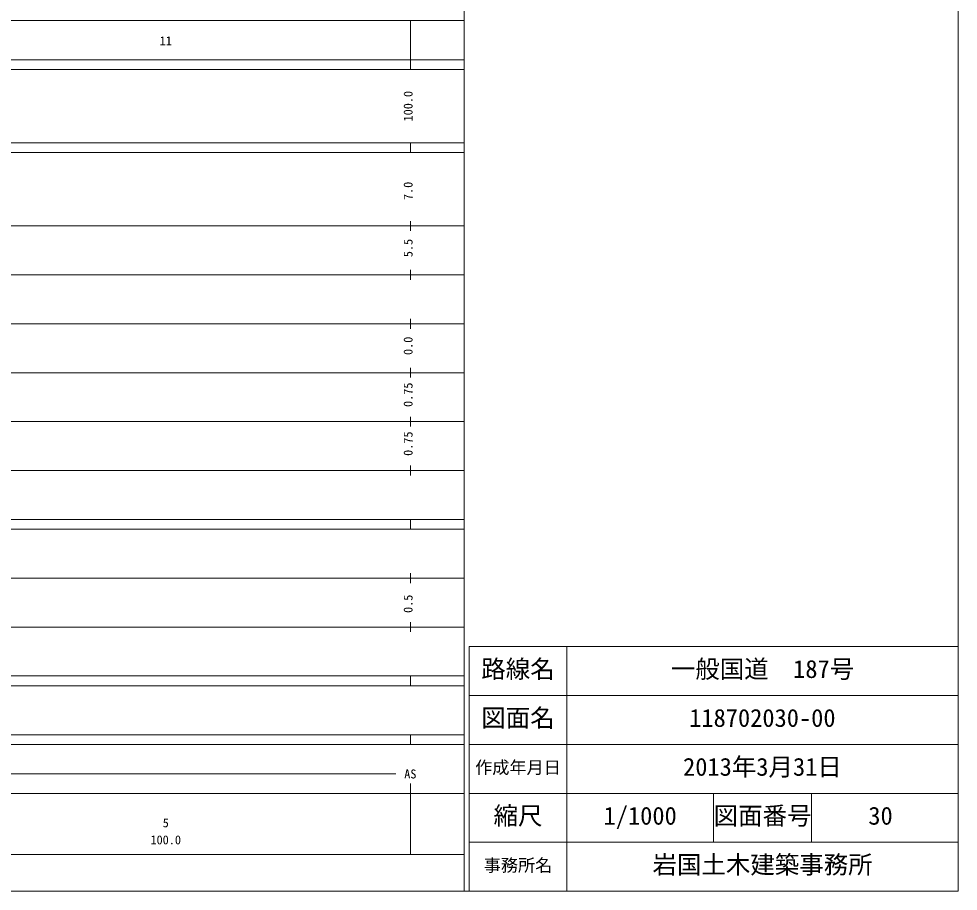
# Model space of a CAD drawing. Units: millimetres on the paper, enlarged 1000 times. Extents: x 40000 to 680000, y -32072 to 380000.
# Drawn here: x 487950 to 680000, y 20000 to 198357 of the extents above; entities that cross this region are included whole.
import ezdxf
from ezdxf.enums import TextEntityAlignment as Align

# ---------------------------------------------------------------- set-up
doc = ezdxf.new("R2010")
doc.units = ezdxf.units.MM
doc.header["$LTSCALE"] = 1000
for name, color, linetype, lineweight in [('S-BGD-HTXT', 7, 'Continuous', 13), ('S-TTL', 2, 'Continuous', 13), ('S-TTL-TXT', 7, 'Continuous', 13)]:
    doc.layers.add(name, color=color, linetype=linetype, lineweight=lineweight)
doc.layers.add('表題_事務所名', color=7, linetype='Continuous')
doc.styles.add('ＭＳ ゴシック', font='')
doc.styles.get('ＭＳ ゴシック').set_extended_font_data('MS Gothic')

msp = doc.modelspace()

# ---------------------------------------------------------------- linework, layer by layer
at = {"layer": 'S-BGD-HTXT'}
for p, q in [((579000, 20000), (579000, 370000)), ((68000, 198000), (579000, 198000)), ((568000, 188000), (568000, 198000)), ((40000, 190000), (579000, 190000)), ((40000, 188000), (579000, 188000)), ((40000, 173000), (579000, 173000)), ((568000, 171000), (568000, 173000)), ((40000, 171000), (579000, 171000)), ((40000, 156000), (579000, 156000)), ((568000, 155000), (568000, 157000)), ((46000, 146000), (579000, 146000)), ((568000, 145000), (568000, 147000)), ((568000, 135000), (568000, 137000)), ((52000, 136000), (579000, 136000)), ((568000, 125000), (568000, 127000)), ((46000, 126000), (579000, 126000)), ((52000, 116000), (579000, 116000)), ((568000, 115000), (568000, 117000)), ((56750, 106000), (579000, 106000)), ((568000, 105000), (568000, 107000)), ((56750, 96000), (579000, 96000)), ((568000, 94000), (568000, 96000)), ((40000, 94000), (579000, 94000)), ((568000, 83000), (568000, 85000)), ((49000, 84000), (579000, 84000)), ((568000, 73000), (568000, 75000)), ((40000, 74000), (579000, 74000)), ((40000, 64000), (579000, 64000)), ((568000, 62000), (568000, 64000)), ((55250, 62000), (579000, 62000)), ((55250, 52000), (579000, 52000)), ((568000, 50000), (568000, 52000)), ((40000, 50000), (579000, 50000)), ((71000, 44000), (565000, 44000)), ((568000, 27500), (568000, 42000)), ((40000, 40000), (579000, 40000)), ((68000, 27500), (579000, 27500))]:
    msp.add_line(p, q, dxfattribs=at)
at = {"layer": 'S-TTL'}
for p, q in [((680000, 20000), (680000, 380000)), ((680000, 70000), (580000, 70000)), ((580000, 70000), (580000, 20000)), ((600000, 70000), (600000, 20000)), ((680000, 60000), (580000, 60000)), ((680000, 50000), (580000, 50000)), ((680000, 40000), (580000, 40000)), ((630000, 40000), (630000, 37500)), ((650000, 40000), (650000, 37500)), ((630000, 37500), (630000, 32500)), ((650000, 37500), (650000, 32500)), ((630000, 32500), (630000, 30000)), ((650000, 32500), (650000, 30000)), ((680000, 30000), (580000, 30000)), ((40000, 20000), (680000, 20000))]:
    msp.add_line(p, q, dxfattribs=at)

# ---------------------------------------------------------------- texts
at = {"layer": 'S-BGD-HTXT', "style": 'ＭＳ ゴシック'}
for s, p in [('11', (516750, 192405)), ('AS', (566750, 42500)), ('5', (517375, 32523)), ('100.0', (514875, 29033))]:
    msp.add_text(s, height=1833, dxfattribs=at).set_placement(p, align=Align.BOTTOM_LEFT)
for s, p in [('100.0', (569000, 177375)), ('7.0', (569000, 161299)), ('5.5', (569000, 149625)), ('0.0', (569000, 129625)), ('0.75', (569000, 119000)), ('0.75', (569000, 109000)), ('0.5', (569000, 76889))]:
    msp.add_text(s, height=1833, rotation=90, dxfattribs=at).set_placement(p, align=Align.BOTTOM_LEFT)
at = {"layer": 'S-TTL-TXT', "style": 'ＭＳ ゴシック'}
for s, height, p in [('路線名', 3666, (582500, 62500)), ('路線名', 3666, (582500, 62500)), ('一般国道\u3000187号', 3666, (621250, 62500)), ('図面名', 3666, (582500, 52500)), ('図面名', 3666, (582500, 52500)), ('118702030-00', 3666, (625000, 52500)), ('作成年月日', 2566, (581250, 43250)), ('作成年月日', 2566, (581250, 43250)), ('2013年3月31日', 3666, (623750, 42500)), ('縮尺', 3666, (585000, 32500)), ('縮尺', 3666, (585000, 32500)), ('1/1000', 3666, (607500, 32500)), ('図面番号', 3666, (630000, 32500)), ('図面番号', 3666, (630000, 32500)), ('30', 3666, (661625, 32500)), ('事務所名', 2566, (583000, 23250)), ('事務所名', 2566, (583000, 23250))]:
    msp.add_text(s, height=height, dxfattribs=at).set_placement(p, align=Align.BOTTOM_LEFT)
at = {"layer": '表題_事務所名', "style": 'ＭＳ ゴシック'}
msp.add_text('岩国土木建築事務所', height=3666, dxfattribs=at).set_placement((617500, 22500), align=Align.BOTTOM_LEFT)

doc.saveas('drawing.dxf')
